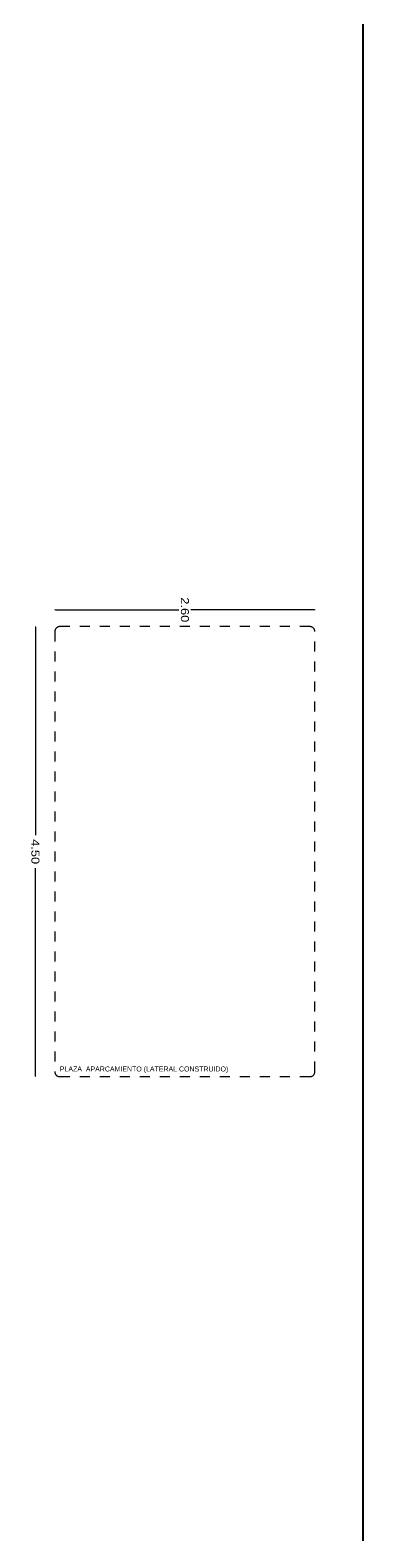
# Model space of a CAD drawing. Header units: metres. Extents: x -92 to 671, y -42 to 91.
# Drawn here: x -24.26 to -20.93, y 36.78 to 51.82 of the extents above; entities that cross this region are included whole.
import ezdxf

# ---------------------------------------------------------------- set-up
doc = ezdxf.new("R2010")
doc.units = ezdxf.units.M
doc.linetypes.add('_CONTINUOUS', pattern=[2, 1, 1])
doc.linetypes.add('RAYITAS2', pattern=[0.1875, 0.125, -0.0625])
doc.layers.add('01Texto 1', color=220, linetype='Continuous')
doc.layers.add('05Habitabilidad', color=4, linetype='RAYITAS2')
doc.styles.add('FUTURA', font='', dxfattribs={"width": 1.2})
doc.styles.get("Standard").update_dxf_attribs({"font": 'arial.ttf'})
doc.styles.get('FUTURA').set_extended_font_data('Futura Bk BT')
doc.dimstyles.new('20', dxfattribs={"dimscale": 0, "dimtxt": 0.03, "dimasz": 0.01, "dimexe": 0.2, "dimexo": 0.2, "dimgap": 0.02, "dimtad": 0, "dimtih": 1, "dimtoh": 1, "dimzin": 0, "dimdsep": 46, "dimtxsty": 'FUTURA', "dimblk": 'DOT', "dimcen": 0.1, "dimse1": 1, "dimse2": 1, "dimazin": 0, "dimtfac": 1, "dimtmove": 2, "dimatfit": 2, "dimldrblk": 'DOT', "dimfxl": 1, "dimtolj": 1, "dimarcsym": 0})

# ---------------------------------------------------------------- blocks, each defined once
blk = doc.blocks.new('PLAZA DE APARCAMIENTO LATERAL CONSTRUIDO')
at = {"layer": '05Habitabilidad', "color": 140, "ltscale": 0.5, "true_color": 0x00bfff}
for p, q in [((-66.612, -9.098), (-66.612, -11.598)), ((-62.162, -9.048), (-66.562, -9.048)), ((-62.112, -11.598), (-62.112, -9.098)), ((-66.562, -11.648), (-62.162, -11.648))]:
    blk.add_line(p, q, dxfattribs=at)
for centre, start, end in [((-66.562, -9.098), 90, 180), ((-62.162, -9.098), 0, 90), ((-66.562, -11.598), 180, 270), ((-62.162, -11.598), 270, 0)]:
    blk.add_arc(centre, 0.05, start, end, dxfattribs=at)
at = {"layer": '05Habitabilidad', "ltscale": 0.1, "insert": (-62.214, -11.598), "char_height": 0.05, "attachment_point": 1, "rotation": 90}
blk.add_mtext_dynamic_manual_height_columns('PLAZA  APARCAMIENTO (LATERAL CONSTRUIDO)', width=2.21466, gutter_width=12.5, heights=[0], dxfattribs=at)
blk = doc.blocks.new('_DOT')
at = {"color": 0, "linetype": 'ByBlock'}
blk.add_line((-0.5, 0), (-1, 0), dxfattribs=at)
at = {"color": 0, "linetype": 'ByBlock', "const_width": 0.5}
blk.add_lwpolyline([(-0.25, 0, 1), (0.25, 0, 1)], format="xyb", close=True, dxfattribs=at)
blk = doc.blocks.new('*D79')
at = {"layer": '05Habitabilidad', "color": 0, "linetype": '_CONTINUOUS', "lineweight": -2, "transparency": 16777216}
for p, q in [((-24.002, 46.025), (-22.772, 46.025)), ((-21.422, 46.025), (-22.652, 46.025))]:
    blk.add_line(p, q, dxfattribs=at)
at = {"layer": 'DEFPOINTS', "color": 0, "linetype": '_CONTINUOUS', "transparency": 16777216}
for p in [(-21.412, 46.025), (-24.012, 45.807), (-21.412, 45.807)]:
    blk.add_point(p, dxfattribs=at)
at = {"layer": '05Habitabilidad', "color": 0, "linetype": '_CONTINUOUS', "lineweight": -2, "transparency": 16777216, "xscale": 0.01, "yscale": 0.01, "zscale": 0.01, "rotation": 180}
blk.add_blockref('_DOT', (-24.012, 46.025), dxfattribs=at)
at = {"layer": '05Habitabilidad', "color": 0, "linetype": '_CONTINUOUS', "lineweight": -2, "transparency": 16777216, "xscale": 0.01, "yscale": 0.01, "zscale": 0.01}
blk.add_blockref('_DOT', (-21.412, 46.025), dxfattribs=at)
at = {"layer": '05Habitabilidad', "color": 0, "linetype": '_CONTINUOUS', "transparency": 16777216, "insert": (-22.712, 46.025), "char_height": 0.08, "attachment_point": 5, "rotation": 270, "style": 'FUTURA'}
blk.add_mtext('\\A1;2.60', dxfattribs=at)
blk = doc.blocks.new('*D80')
at = {"layer": '05Habitabilidad', "color": 0, "linetype": '_CONTINUOUS', "lineweight": -2, "transparency": 16777216}
for p, q in [((-24.207, 45.847), (-24.207, 43.773)), ((-24.207, 41.367), (-24.207, 43.441))]:
    blk.add_line(p, q, dxfattribs=at)
at = {"layer": 'DEFPOINTS', "color": 0, "linetype": '_CONTINUOUS', "transparency": 16777216}
for p in [(-23.962, 45.857), (-24.207, 41.357), (-23.962, 41.357)]:
    blk.add_point(p, dxfattribs=at)
at = {"layer": '05Habitabilidad', "color": 0, "linetype": '_CONTINUOUS', "lineweight": -2, "transparency": 16777216, "xscale": 0.01, "yscale": 0.01, "zscale": 0.01}
for p, rotation in [((-24.207, 45.857), 90), ((-24.207, 41.357), 270)]:
    blk.add_blockref('_DOT', p, dxfattribs=dict(at, rotation=rotation))
at = {"layer": '05Habitabilidad', "color": 0, "linetype": '_CONTINUOUS', "transparency": 16777216, "insert": (-24.207, 43.607), "char_height": 0.08, "attachment_point": 5, "rotation": 270, "style": 'FUTURA'}
blk.add_mtext('\\A1;4.50', dxfattribs=at)

msp = doc.modelspace()

# ---------------------------------------------------------------- linework, layer by layer
at = {"layer": '01Texto 1', "lineweight": 40}
msp.add_lwpolyline([(-20.932, 63.067), (-20.932, 12.296)], dxfattribs=at)
msp.add_lwpolyline([(-20.932, 63.067), (-20.932, 12.296)], dxfattribs=at)

# ---------------------------------------------------------------- block references
at = {"layer": '05Habitabilidad', "rotation": 270}
msp.add_blockref('PLAZA DE APARCAMIENTO LATERAL CONSTRUIDO', (-12.364, -20.755), dxfattribs=at)

# ---------------------------------------------------------------- dimensions: what is measured, and where the dimension line sits
at = {"layer": '05Habitabilidad', "linetype": '_CONTINUOUS'}
dim = msp.add_linear_dim(base=(-21.412, 46.025), p1=(-24.012, 45.807), p2=(-21.412, 45.807), dimstyle='20', override={"dimscale": 1, "dimtxt": 0.08}, dxfattribs=at)
dim.commit()
dim.dimension.update_dxf_attribs({"geometry": '*D79', "text_midpoint": (-22.712, 46.025), "text_rotation": 270})
dim = msp.add_linear_dim(base=(-24.207, 41.357), p1=(-23.962, 45.857), p2=(-23.962, 41.357), angle=90, dimstyle='20', override={"dimscale": 1, "dimtxt": 0.08}, dxfattribs=at)
dim.commit()
dim.dimension.update_dxf_attribs({"geometry": '*D80', "text_midpoint": (-24.207, 43.607), "text_rotation": 270})

doc.saveas('drawing.dxf')
